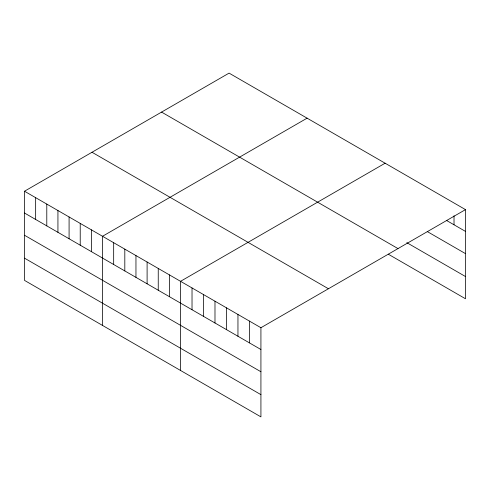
<?xml version="1.0" encoding="UTF-8"?>
<svg xmlns="http://www.w3.org/2000/svg" width="490" height="490" viewBox="0 0 490 490"><rect width="100%" height="100%" fill="white"/><g stroke="black" fill="none" stroke-linecap="round" stroke-linejoin="round"><path stroke-width="0.73" d="M24.5 191.229L260.925 327.724L260.925 416.88L24.5 280.384L24.5 191.229L229.075 73.12L465.5 209.616L465.5 298.771L388.307 254.206M307.095 118.163L102.52 236.272L102.52 325.427M385.115 163.207L180.541 281.315L180.541 370.471M260.925 327.724L465.5 209.616M446.359 220.359L465.5 231.409M427.225 231.537L465.5 253.636M406.804 242.654L465.5 276.544M161.565 112.094L397.99 248.589M92.01 152.255L328.435 288.751M24.5 213.021L260.925 349.517M24.5 235.249L260.925 371.751M24.5 258.157L260.925 394.652M454.016 215.759L454.016 224.781M249.441 321.097L249.441 342.89M237.956 314.47L237.956 336.263M226.472 307.836L226.472 329.629M214.988 301.209L214.988 323.002M203.503 294.576L203.503 316.369M192.025 287.949L192.025 309.741M169.393 274.884L169.393 296.677M158.246 268.447L158.246 290.239M147.104 262.015L147.104 283.808M135.957 255.578L135.957 277.371M124.809 249.141L124.809 270.933M113.668 242.709L113.668 264.502M91.373 229.841L91.373 251.633M80.225 223.403L80.225 245.196M69.084 216.972L69.084 238.765M57.936 210.535L57.936 232.327M46.789 204.097L46.789 225.89M35.648 197.666L35.648 219.459"/></g></svg>
